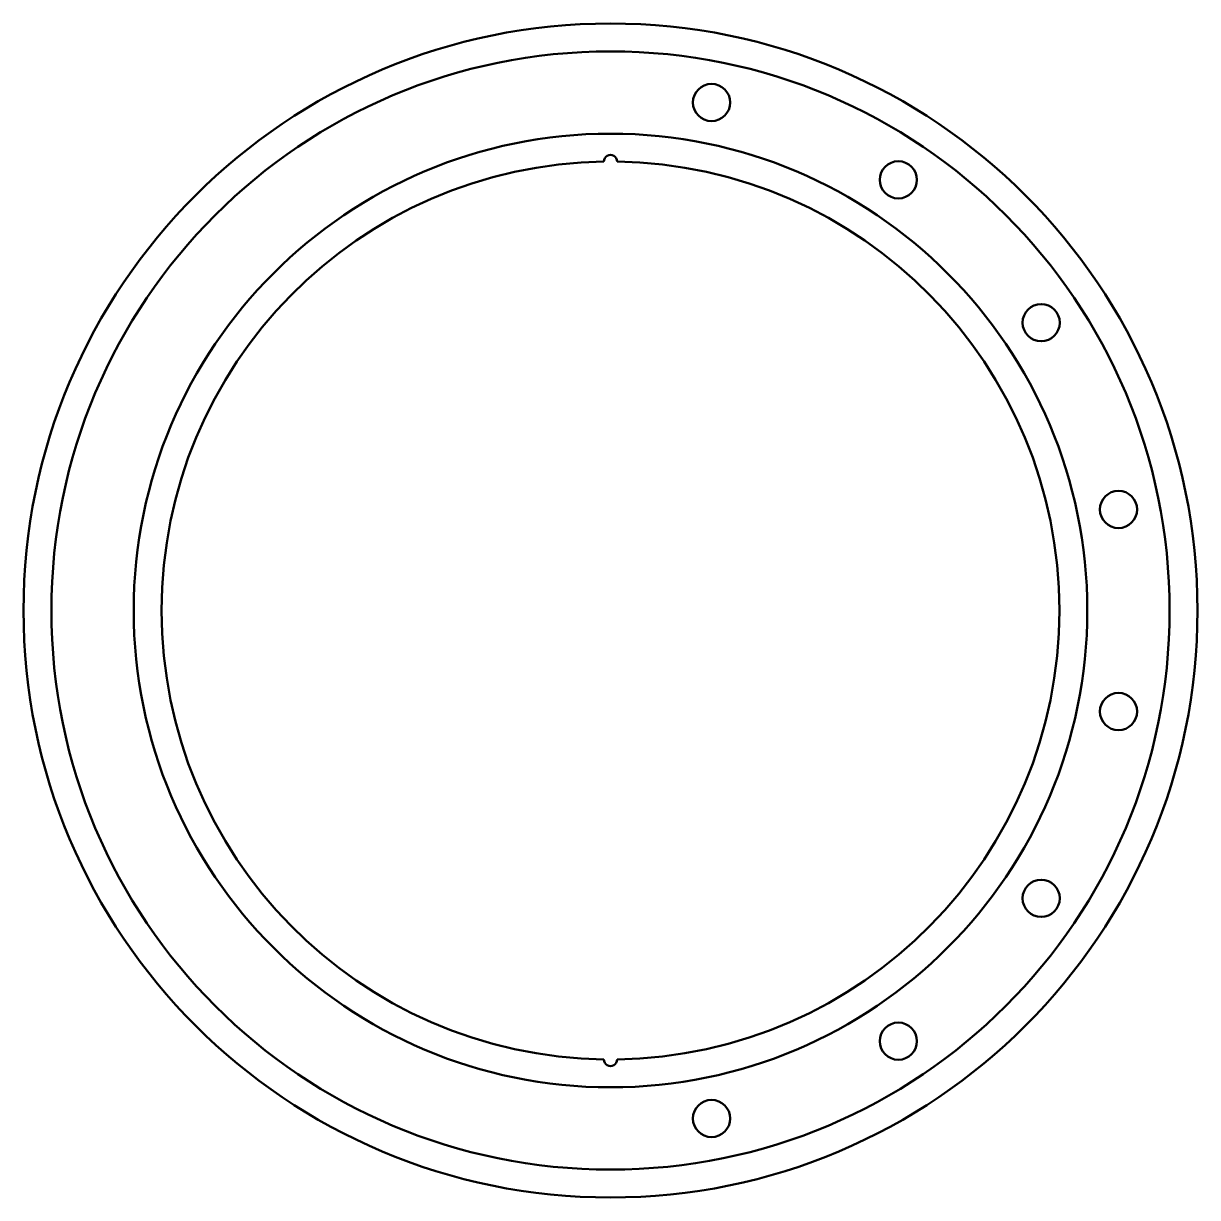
# Model space of a CAD drawing. Header units: millimetres. Extents: x -221 to 221, y 0 to 442.
import ezdxf

# ---------------------------------------------------------------- set-up
doc = ezdxf.new("R2010")
doc.units = ezdxf.units.MM
for name, color, linetype, lineweight in [('IV_FEATURE_PROFILES_DOWN', 7, 'Continuous', 50), ('IV_INTERIOR_PROFILES', 7, 'Continuous', 50), ('IV_OUTER_PROFILE', 7, 'Continuous', 50)]:
    doc.layers.add(name, color=color, linetype=linetype, lineweight=lineweight)

msp = doc.modelspace()

# ---------------------------------------------------------------- linework, layer by layer
at = {"layer": 'IV_FEATURE_PROFILES_DOWN'}
for radius in [210.5, 179.5]:
    msp.add_circle((0, 221), radius, dxfattribs=at)
at = {"layer": 'IV_INTERIOR_PROFILES'}
for centre in [(38.04, 412.25), (108.34, 383.14), (162.14, 329.34), (191.25, 259.04), (191.25, 182.96), (162.14, 112.66), (108.34, 58.86), (38.04, 29.75)]:
    msp.add_circle(centre, 7, dxfattribs=at)
for centre, radius, start, end in [((0, 221), 169, 90.8476, 269.1524), ((0, 390), 2.5, 359.5762, 180.4238), ((0, 221), 169, 270.8476, 89.1524), ((0, 52), 2.5, 179.5762, 0.4238)]:
    msp.add_arc(centre, radius, start, end, dxfattribs=at)
at = {"layer": 'IV_OUTER_PROFILE'}
msp.add_circle((0, 221), 221, dxfattribs=at)

doc.saveas('drawing.dxf')
